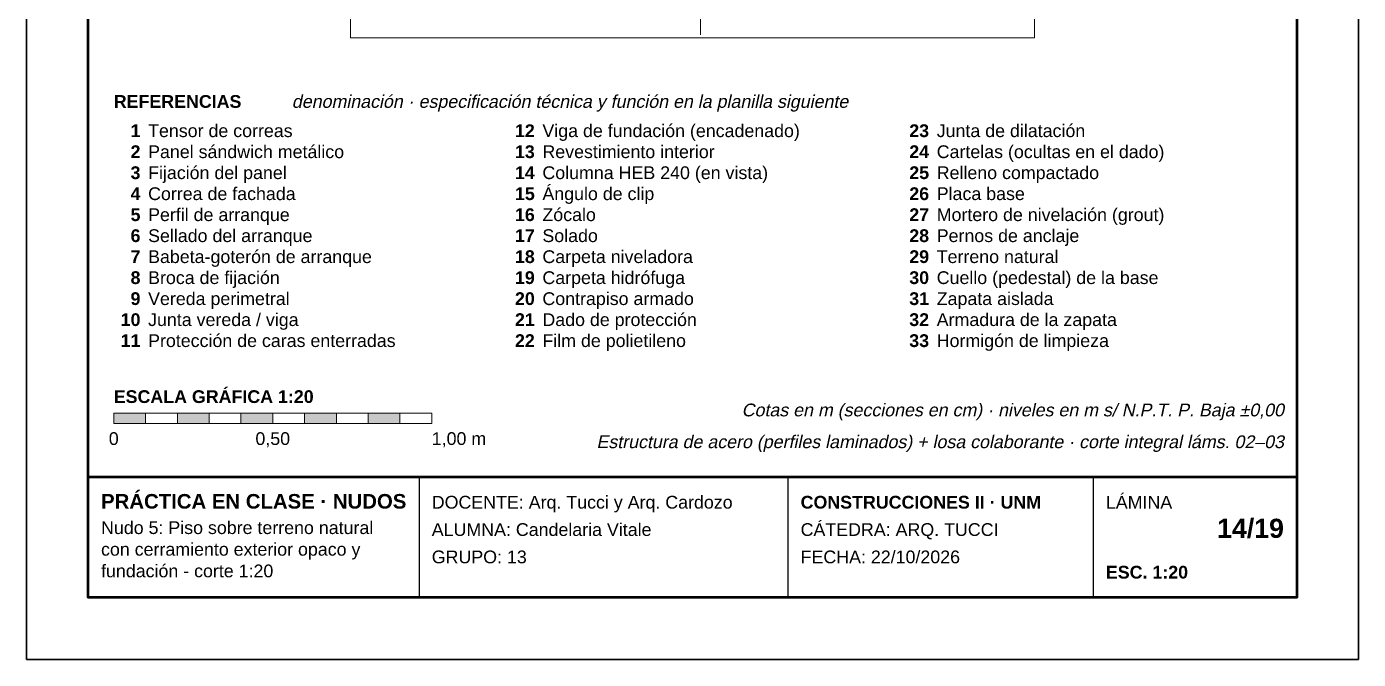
# Model space of a CAD drawing. Header units: millimetres. Extents: x 6 to 4194, y 6 to 5934.
# Drawn here: x 6 to 4194, y 6 to 1995 of the extents above; entities that cross this region are included whole.
import ezdxf
from ezdxf.enums import TextEntityAlignment as Align

# ---------------------------------------------------------------- set-up
doc = ezdxf.new("R2010")
doc.units = ezdxf.units.MM
doc.header["$LTSCALE"] = 20
doc.linetypes.add('DASHDOT', pattern=[3.556, 2.54, -0.508, 0, -0.508])
for name, color, linetype in [('X-EJES', 1, 'DASHDOT'), ('X-MARCO', 7, 'Continuous'), ('X-ROTULO', 7, 'Continuous'), ('X-TEXTOS', 7, 'Continuous')]:
    doc.layers.add(name, color=color, linetype=linetype)
doc.styles.add('ARIAL', font='arial.ttf')
doc.styles.add('ARIAL-B', font='arialbd.ttf')

msp = doc.modelspace()

# ---------------------------------------------------------------- hatches: boundary and pattern name
at = {"layer": 'X-TEXTOS'}
h = msp.add_hatch(color=7, dxfattribs=at)
h.dxf.hatch_style = 1
h.paths.add_polyline_path([(280, 780), (380, 780), (380, 748), (280, 748)])
h = msp.add_hatch(color=7, dxfattribs=at)
h.dxf.hatch_style = 1
h.paths.add_polyline_path([(480, 780), (580, 780), (580, 748), (480, 748)])
h = msp.add_hatch(color=7, dxfattribs=at)
h.dxf.hatch_style = 1
h.paths.add_polyline_path([(680, 780), (780, 780), (780, 748), (680, 748)])
h = msp.add_hatch(color=7, dxfattribs=at)
h.dxf.hatch_style = 1
h.paths.add_polyline_path([(880, 780), (980, 780), (980, 748), (880, 748)])
h = msp.add_hatch(color=7, dxfattribs=at)
h.dxf.hatch_style = 1
h.paths.add_polyline_path([(1080, 780), (1180, 780), (1180, 748), (1080, 748)])

# ---------------------------------------------------------------- linework, layer by layer
at = {"layer": 'X-EJES', "color": 12, "lineweight": 13, "true_color": 0xcc0000}
msp.add_lwpolyline([(2125, 4940), (2125, 1960)], dxfattribs=at)
at = {"layer": 'X-MARCO', "lineweight": 30}
msp.add_lwpolyline([(6, 5934), (4194, 5934), (4194, 6), (6, 6)], close=True, dxfattribs=at)
at = {"layer": 'X-MARCO', "lineweight": 50}
msp.add_lwpolyline([(200, 5740), (4000, 5740), (4000, 200), (200, 200)], close=True, dxfattribs=at)
at = {"layer": 'X-ROTULO', "lineweight": 50}
msp.add_lwpolyline([(200, 580), (4000, 580), (4000, 200), (200, 200)], close=True, dxfattribs=at)
at = {"layer": 'X-ROTULO', "lineweight": 25}
for points in [[(1240, 580), (1240, 200)], [(2400, 580), (2400, 200)], [(3360, 580), (3360, 200)]]:
    msp.add_lwpolyline(points, dxfattribs=at)
at = {"layer": 'X-TEXTOS', "lineweight": 13}
for points in [[(1025, 4860), (3175, 4860), (3175, 1960), (1025, 1960)], [(280, 780), (380, 780), (380, 748), (280, 748)], [(380, 780), (480, 780), (480, 748), (380, 748)], [(480, 780), (580, 780), (580, 748), (480, 748)], [(580, 780), (680, 780), (680, 748), (580, 748)], [(680, 780), (780, 780), (780, 748), (680, 748)], [(780, 780), (880, 780), (880, 748), (780, 748)], [(880, 780), (980, 780), (980, 748), (880, 748)], [(980, 780), (1080, 780), (1080, 748), (980, 748)], [(1080, 780), (1180, 780), (1180, 748), (1080, 748)], [(1180, 780), (1280, 780), (1280, 748), (1180, 748)]]:
    msp.add_lwpolyline(points, close=True, dxfattribs=at)

# ---------------------------------------------------------------- texts
at = {"layer": 'X-ROTULO'}
for s, height, style, p in [('PRÁCTICA EN CLASE · NUDOS', 45.824, 'ARIAL-B', (240, 480)), ('DOCENTE: Arq. Tucci y Arq. Cardozo', 40.096, 'ARIAL', (1280, 480)), ('CONSTRUCCIONES II · UNM', 40.096, 'ARIAL-B', (2440, 480)), ('LÁMINA', 40.1, 'ARIAL', (3400, 480)), ('Nudo 5: Piso sobre terreno natural', 40.096, 'ARIAL', (240, 400)), ('ALUMNA: Candelaria Vitale', 40.096, 'ARIAL', (1280, 394)), ('CÁTEDRA: ARQ. TUCCI', 40.096, 'ARIAL', (2440, 394)), ('con cerramiento exterior opaco y', 40.096, 'ARIAL', (240, 332)), ('GRUPO: 13', 40.1, 'ARIAL', (1280, 308)), ('FECHA: 22/10/2026', 40.096, 'ARIAL', (2440, 308)), ('fundación - corte 1:20', 40.096, 'ARIAL', (240, 264)), ('ESC. 1:20', 40.1, 'ARIAL-B', (3400, 260))]:
    msp.add_text(s, height=height, dxfattribs=dict(at, style=style)).set_placement(p)
at = {"layer": 'X-ROTULO', "style": 'ARIAL-B'}
msp.add_text('14/19', height=60.14, dxfattribs=at).set_placement((3960, 388), align=Align.RIGHT)
at = {"layer": 'X-TEXTOS'}
for s, height, style, p in [('REFERENCIAS', 40.096, 'ARIAL-B', (280, 1740)), ('Tensor de correas', 40.096, 'ARIAL', (388, 1648)), ('Viga de fundación (encadenado)', 40.096, 'ARIAL', (1628, 1648)), ('Junta de dilatación', 40.096, 'ARIAL', (2868, 1648)), ('Panel sándwich metálico', 40.096, 'ARIAL', (388, 1582)), ('Revestimiento interior', 40.096, 'ARIAL', (1628, 1582)), ('Cartelas (ocultas en el dado)', 40.096, 'ARIAL', (2868, 1582)), ('Fijación del panel', 40.096, 'ARIAL', (388, 1516)), ('Columna HEB 240 (en vista)', 40.096, 'ARIAL', (1628, 1516)), ('Relleno compactado', 40.096, 'ARIAL', (2868, 1516)), ('Correa de fachada', 40.096, 'ARIAL', (388, 1450)), ('Ángulo de clip', 40.096, 'ARIAL', (1628, 1450)), ('Placa base', 40.1, 'ARIAL', (2868, 1450)), ('Perfil de arranque', 40.096, 'ARIAL', (388, 1384)), ('Zócalo', 40.1, 'ARIAL', (1628, 1384)), ('Mortero de nivelación (grout)', 40.096, 'ARIAL', (2868, 1384)), ('Sellado del arranque', 40.096, 'ARIAL', (388, 1318)), ('Solado', 40.1, 'ARIAL', (1628, 1318)), ('Pernos de anclaje', 40.096, 'ARIAL', (2868, 1318)), ('Babeta-goterón de arranque', 40.096, 'ARIAL', (388, 1252)), ('Carpeta niveladora', 40.096, 'ARIAL', (1628, 1252)), ('Terreno natural', 40.096, 'ARIAL', (2868, 1252)), ('Broca de fijación', 40.096, 'ARIAL', (388, 1186)), ('Carpeta hidrófuga', 40.096, 'ARIAL', (1628, 1186)), ('Cuello (pedestal) de la base', 40.096, 'ARIAL', (2868, 1186)), ('Vereda perimetral', 40.096, 'ARIAL', (388, 1120)), ('Contrapiso armado', 40.096, 'ARIAL', (1628, 1120)), ('Zapata aislada', 40.096, 'ARIAL', (2868, 1120)), ('Junta vereda / viga', 40.096, 'ARIAL', (388, 1054)), ('Dado de protección', 40.096, 'ARIAL', (1628, 1054)), ('Armadura de la zapata', 40.096, 'ARIAL', (2868, 1054)), ('Protección de caras enterradas', 40.096, 'ARIAL', (388, 988)), ('Film de polietileno', 40.096, 'ARIAL', (1628, 988)), ('Hormigón de limpieza', 40.096, 'ARIAL', (2868, 988)), ('ESCALA GRÁFICA 1:20', 40.096, 'ARIAL-B', (280, 812)), ('1,00 m', 40.1, 'ARIAL', (1280, 680))]:
    msp.add_text(s, height=height, dxfattribs=dict(at, style=style)).set_placement(p)
at = {"layer": 'X-TEXTOS', "style": 'ARIAL', "oblique": 12}
msp.add_text('denominación · especificación técnica y función en la planilla siguiente', height=40.096, dxfattribs=at).set_placement((840, 1740))
at = {"layer": 'X-TEXTOS', "style": 'ARIAL-B'}
for s, p in [('1', (364, 1648)), ('12', (1604, 1648)), ('23', (2844, 1648)), ('2', (364, 1582)), ('13', (1604, 1582)), ('24', (2844, 1582)), ('3', (364, 1516)), ('14', (1604, 1516)), ('25', (2844, 1516)), ('4', (364, 1450)), ('15', (1604, 1450)), ('26', (2844, 1450)), ('5', (364, 1384)), ('16', (1604, 1384)), ('27', (2844, 1384)), ('6', (364, 1318)), ('17', (1604, 1318)), ('28', (2844, 1318)), ('7', (364, 1252)), ('18', (1604, 1252)), ('29', (2844, 1252)), ('8', (364, 1186)), ('19', (1604, 1186)), ('30', (2844, 1186)), ('9', (364, 1120)), ('20', (1604, 1120)), ('31', (2844, 1120)), ('10', (364, 1054)), ('21', (1604, 1054)), ('32', (2844, 1054)), ('11', (364, 988)), ('22', (1604, 988)), ('33', (2844, 988))]:
    msp.add_text(s, height=40.1, dxfattribs=at).set_placement(p, align=Align.RIGHT)
at = {"layer": 'X-TEXTOS', "style": 'ARIAL', "oblique": 12}
for s, p in [('Cotas en m (secciones en cm) · niveles en m s/ N.P.T. P. Baja ±0,00', (3960, 770)), ('Estructura de acero (perfiles laminados) + losa colaborante · corte integral láms. 02–03', (3960, 670))]:
    msp.add_text(s, height=40.096, dxfattribs=at).set_placement(p, align=Align.RIGHT)
at = {"layer": 'X-TEXTOS', "style": 'ARIAL'}
for s, p in [('0', (280, 680)), ('0,50', (780, 680))]:
    msp.add_text(s, height=40.1, dxfattribs=at).set_placement(p, align=Align.CENTER)

doc.saveas('drawing.dxf')
